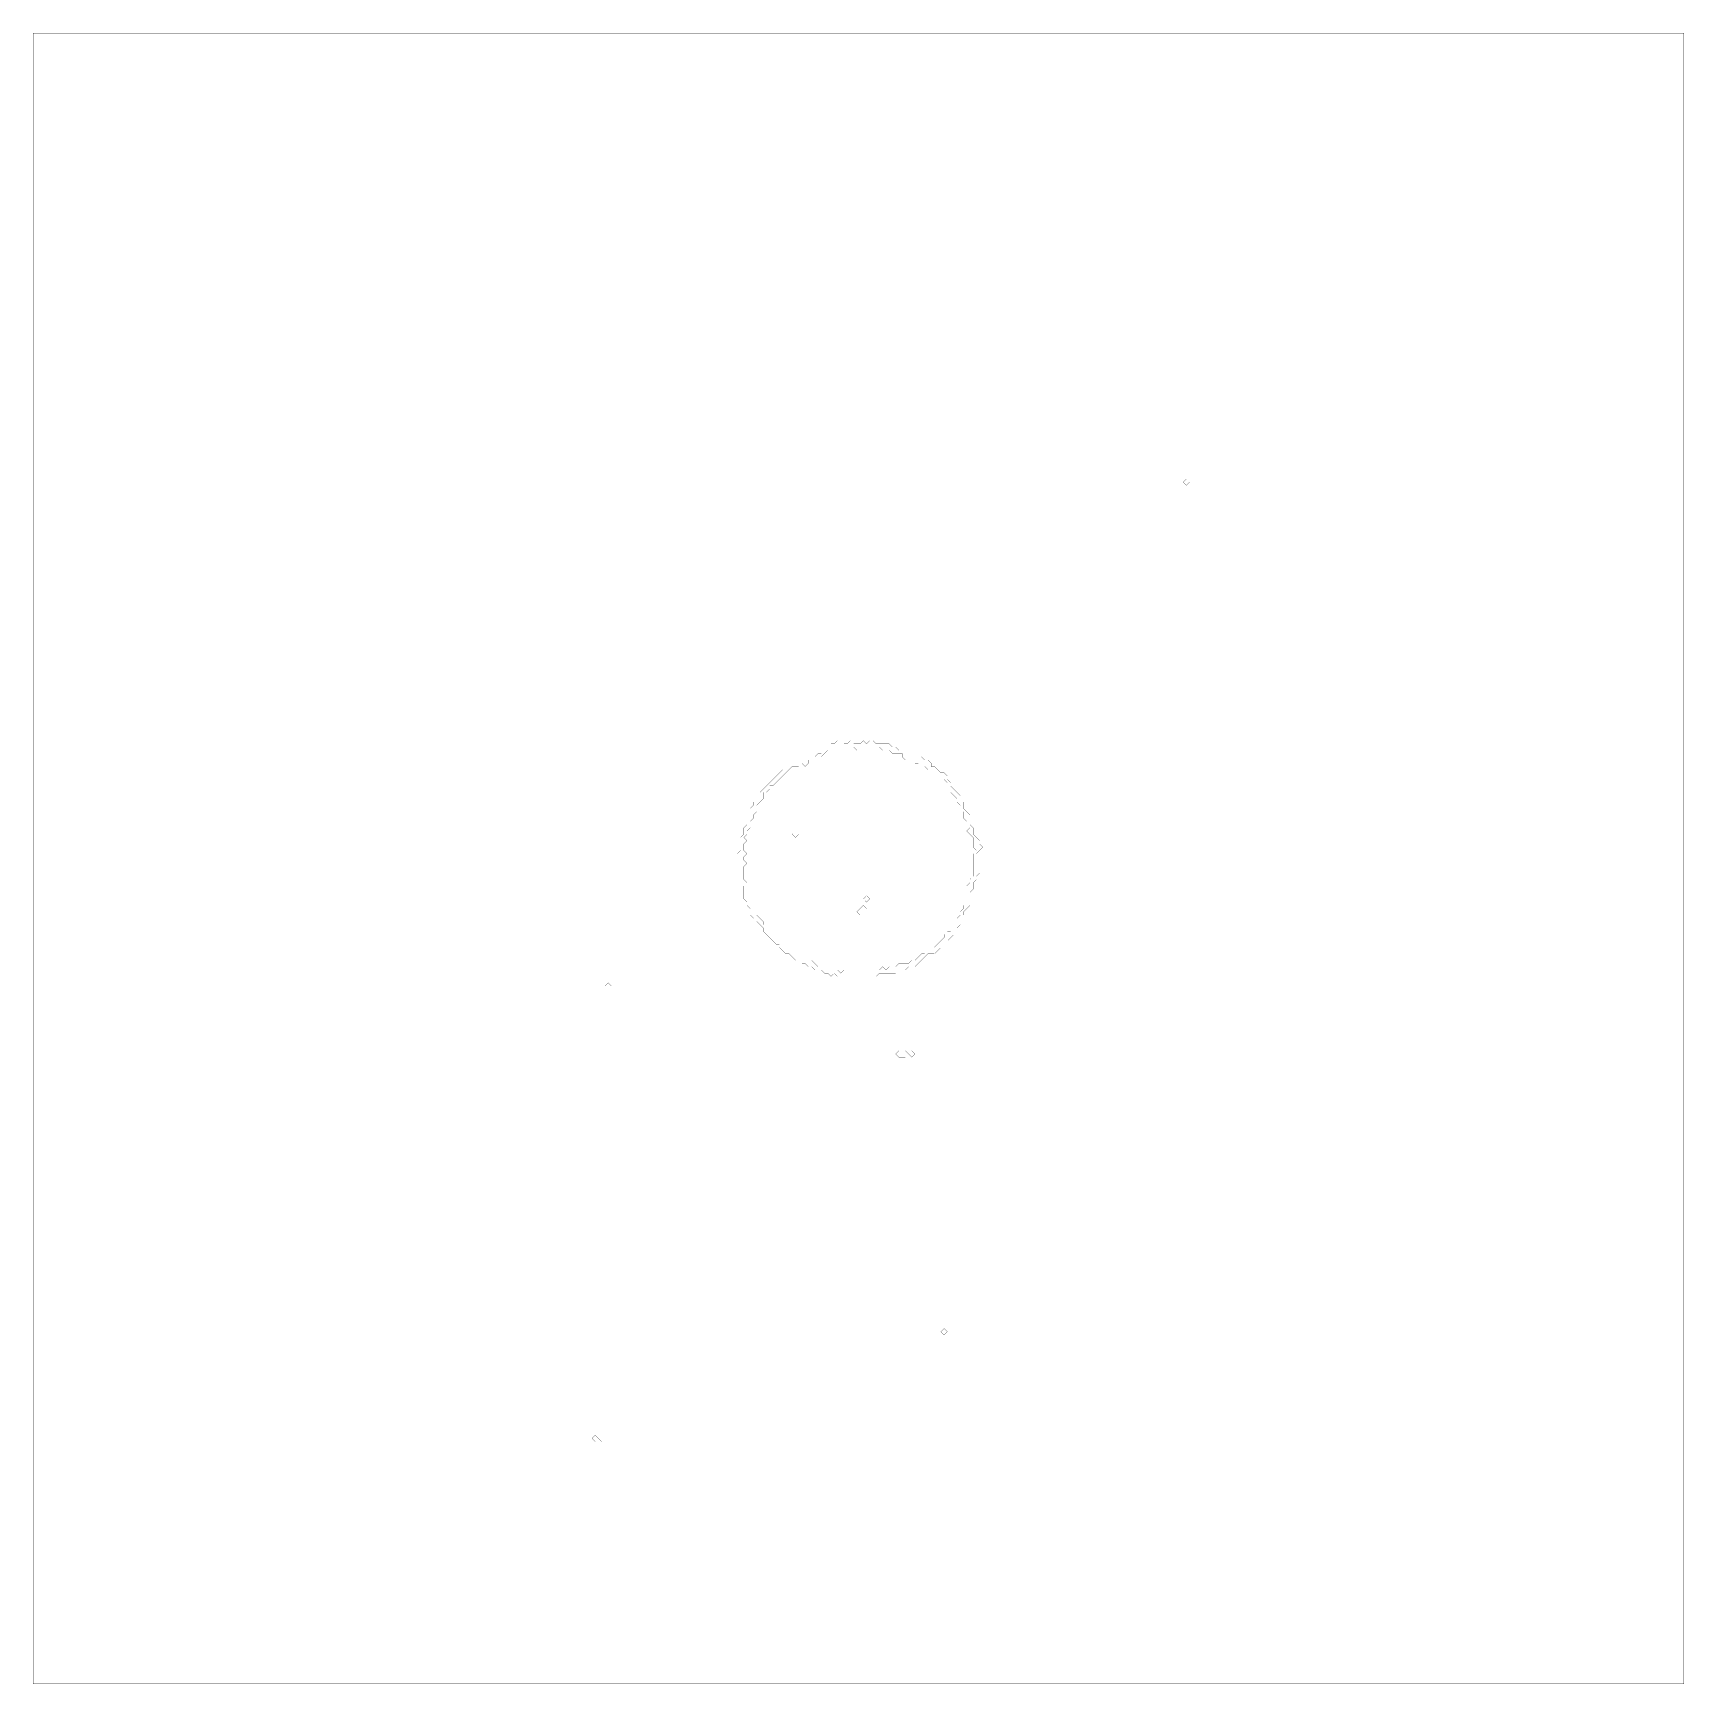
# Model space of a CAD drawing. Header units: metres. Extents: x 0 to 4994, y -4994 to 0.
import ezdxf

# ---------------------------------------------------------------- set-up
doc = ezdxf.new("R2010")
doc.units = ezdxf.units.M
for name, color, linetype in [('conductor', 1, 'Continuous'), ('dielectric', 8, 'Continuous'), ('substrate', 5, 'Continuous')]:
    doc.layers.add(name, color=color, linetype=linetype)

msp = doc.modelspace()

# ---------------------------------------------------------------- linework, layer by layer
at = {"layer": 'conductor', "const_width": 0.5}
for points in [[(2433.6, -2159.9), (2423.8, -2169.7), (2414, -2169.7), (2404.3, -2169.7), (2394.5, -2179.5), (2384.7, -2189.2), (2374.9, -2189.2), (2365.2, -2199), (2355.4, -2199), (2345.6, -2199), (2345.6, -2208.8), (2335.9, -2218.6), (2326.1, -2208.8), (2316.3, -2218.6), (2306.5, -2218.6), (2296.8, -2218.6), (2287, -2228.3), (2277.2, -2238.1), (2267.4, -2247.9), (2257.7, -2257.7), (2247.9, -2267.4), (2238.1, -2277.2), (2228.3, -2277.2), (2228.3, -2287), (2218.6, -2296.8), (2208.8, -2296.8), (2208.8, -2306.5), (2208.8, -2316.3), (2199, -2326.1), (2189.2, -2335.9), (2189.2, -2345.6), (2189.2, -2355.4), (2179.5, -2365.2), (2179.5, -2374.9), (2169.7, -2384.7), (2169.7, -2394.5), (2169.7, -2404.3), (2159.9, -2414), (2159.9, -2423.8), (2150.2, -2433.6), (2159.9, -2443.4), (2150.2, -2453.1), (2150.2, -2462.9), (2150.2, -2472.7), (2159.9, -2482.5), (2150.2, -2492.2), (2150.2, -2502), (2159.9, -2511.8), (2150.2, -2521.5), (2150.2, -2531.3), (2150.2, -2541.1), (2150.2, -2550.9), (2150.2, -2560.6), (2159.9, -2570.4), (2159.9, -2580.2), (2159.9, -2590), (2169.7, -2599.7), (2169.7, -2609.5), (2169.7, -2619.3), (2169.7, -2629.1), (2179.5, -2638.8), (2189.2, -2648.6), (2189.2, -2658.4), (2189.2, -2668.1), (2199, -2677.9), (2208.8, -2687.7), (2208.8, -2697.5), (2218.6, -2707.2), (2228.3, -2717), (2238.1, -2726.8), (2247.9, -2736.6), (2257.7, -2746.3), (2267.4, -2756.1), (2277.2, -2765.9), (2287, -2775.7), (2296.8, -2785.4), (2306.5, -2795.2), (2316.3, -2795.2), (2326.1, -2795.2), (2335.9, -2795.2), (2345.6, -2805), (2355.4, -2805), (2365.2, -2814.8), (2374.9, -2824.5), (2384.7, -2824.5), (2394.5, -2824.5), (2404.3, -2834.3), (2414, -2834.3), (2423.8, -2834.3), (2433.6, -2834.3), (2443.4, -2844.1), (2453.1, -2834.3), (2462.9, -2834.3), (2472.7, -2834.3), (2482.5, -2834.3), (2492.2, -2834.3), (2502, -2834.3), (2511.8, -2834.3), (2521.5, -2834.3), (2531.3, -2834.3), (2541.1, -2834.3), (2550.9, -2834.3), (2560.6, -2834.3), (2570.4, -2824.5), (2580.2, -2834.3), (2590, -2824.5), (2599.7, -2824.5), (2609.5, -2824.5), (2619.3, -2814.8), (2629.1, -2814.8), (2638.8, -2814.8), (2648.6, -2814.8), (2658.4, -2805), (2668.1, -2805), (2677.9, -2795.2), (2687.7, -2785.4), (2697.5, -2785.4), (2707.2, -2775.7), (2717, -2765.9), (2726.8, -2765.9), (2736.6, -2756.1), (2746.3, -2746.3), (2756.1, -2736.6), (2756.1, -2726.8), (2765.9, -2717), (2775.7, -2717), (2775.7, -2707.2), (2785.4, -2697.5), (2795.2, -2687.7), (2795.2, -2677.9), (2805, -2668.1), (2805, -2658.4), (2814.8, -2648.6), (2814.8, -2638.8), (2824.5, -2629.1), (2824.5, -2619.3), (2824.5, -2609.5), (2824.5, -2599.7), (2824.5, -2590), (2824.5, -2580.2), (2834.3, -2570.4), (2834.3, -2560.6), (2844.1, -2550.9), (2844.1, -2541.1), (2844.1, -2531.3), (2844.1, -2521.5), (2844.1, -2511.8), (2844.1, -2502), (2844.1, -2492.2), (2844.1, -2482.5), (2853.8, -2472.7), (2844.1, -2462.9), (2844.1, -2453.1), (2844.1, -2443.4), (2844.1, -2433.6), (2834.3, -2423.8), (2824.5, -2414), (2834.3, -2404.3), (2824.5, -2394.5), (2824.5, -2384.7), (2814.8, -2374.9), (2814.8, -2365.2), (2814.8, -2355.4), (2805, -2345.6), (2805, -2335.9), (2795.2, -2326.1), (2795.2, -2316.3), (2785.4, -2306.5), (2775.7, -2296.8), (2775.7, -2287), (2765.9, -2277.2), (2765.9, -2267.4), (2756.1, -2257.7), (2746.3, -2257.7), (2736.6, -2247.9), (2726.8, -2238.1), (2717, -2228.3), (2707.2, -2228.3), (2697.5, -2218.6), (2697.5, -2208.8), (2687.7, -2199), (2677.9, -2208.8), (2668.1, -2208.8), (2658.4, -2199), (2648.6, -2199), (2638.8, -2199), (2629.1, -2189.2), (2629.1, -2179.5), (2619.3, -2179.5), (2609.5, -2179.5), (2599.7, -2179.5), (2590, -2169.7), (2580.2, -2169.7), (2570.4, -2169.7), (2560.6, -2159.9), (2550.9, -2159.9), (2541.1, -2159.9), (2531.3, -2159.9), (2521.5, -2159.9), (2511.8, -2159.9), (2502, -2159.9), (2492.2, -2169.7), (2482.5, -2159.9), (2472.7, -2159.9), (2462.9, -2159.9), (2453.1, -2159.9), (2443.4, -2159.9)], [(2296.8, -2423.8), (2306.5, -2414), (2316.3, -2423.8), (2306.5, -2433.6)], [(2502, -2648.6), (2511.8, -2638.8), (2521.5, -2648.6), (2511.8, -2658.4)], [(2511.8, -2619.3), (2521.5, -2609.5), (2531.3, -2619.3), (2521.5, -2629.1)], [(2492.2, -2658.4), (2502, -2648.6), (2511.8, -2658.4), (2502, -2668.1)], [(2648.6, -3088.4)]]:
    msp.add_lwpolyline(points, close=True, dxfattribs=at)
at = {"layer": 'dielectric', "const_width": 0.5}
msp.add_lwpolyline([(2648.6, -3088.4)], close=True, dxfattribs=at)
at = {"layer": 'substrate', "const_width": 0.5}
for points in [[(0, 0), (0, -9.8), (0, -19.5), (0, -29.3), (0, -39.1), (0, -48.9), (0, -58.6), (0, -68.4), (0, -78.2), (0, -88), (0, -97.7), (0, -107.5), (0, -117.3), (0, -127.1), (0, -136.8), (0, -146.6), (0, -156.4), (0, -166.1), (0, -175.9), (0, -185.7), (0, -195.5), (0, -205.2), (0, -215), (0, -224.8), (0, -234.6), (0, -244.3), (0, -254.1), (0, -263.9), (0, -273.7), (0, -283.4), (0, -293.2), (0, -303), (0, -312.8), (0, -322.5), (0, -332.3), (0, -342.1), (0, -351.8), (0, -361.6), (0, -371.4), (0, -381.2), (0, -390.9), (0, -400.7), (0, -410.5), (0, -420.3), (0, -430), (0, -439.8), (0, -449.6), (0, -459.4), (0, -469.1), (0, -478.9), (0, -488.7), (0, -498.4), (0, -508.2), (0, -518), (0, -527.8), (0, -537.5), (0, -547.3), (0, -557.1), (0, -566.9), (0, -576.6), (0, -586.4), (0, -596.2), (0, -606), (0, -615.7), (0, -625.5), (0, -635.3), (0, -645), (0, -654.8), (0, -664.6), (0, -674.4), (0, -684.1), (0, -693.9), (0, -703.7), (0, -713.5), (0, -723.2), (0, -733), (0, -742.8), (0, -752.6), (0, -762.3), (0, -772.1), (0, -781.9), (0, -791.6), (0, -801.4), (0, -811.2), (0, -821), (0, -830.7), (0, -840.5), (0, -850.3), (0, -860.1), (0, -869.8), (0, -879.6), (0, -889.4), (0, -899.2), (0, -908.9), (0, -918.7), (0, -928.5), (0, -938.2), (0, -948), (0, -957.8), (0, -967.6), (0, -977.3), (0, -987.1), (0, -996.9), (0, -1006.7), (0, -1016.4), (0, -1026.2), (0, -1036), (0, -1045.8), (0, -1055.5), (0, -1065.3), (0, -1075.1), (0, -1084.9), (0, -1094.6), (0, -1104.4), (0, -1114.2), (0, -1123.9), (0, -1133.7), (0, -1143.5), (0, -1153.3), (0, -1163), (0, -1172.8), (0, -1182.6), (0, -1192.4), (0, -1202.1), (0, -1211.9), (0, -1221.7), (0, -1231.5), (0, -1241.2), (0, -1251), (0, -1260.8), (0, -1270.5), (0, -1280.3), (0, -1290.1), (0, -1299.9), (0, -1309.6), (0, -1319.4), (0, -1329.2), (0, -1339), (0, -1348.7), (0, -1358.5), (0, -1368.3), (0, -1378.1), (0, -1387.8), (0, -1397.6), (0, -1407.4), (0, -1417.1), (0, -1426.9), (0, -1436.7), (0, -1446.5), (0, -1456.2), (0, -1466), (0, -1475.8), (0, -1485.6), (0, -1495.3), (0, -1505.1), (0, -1514.9), (0, -1524.7), (0, -1534.4), (0, -1544.2), (0, -1554), (0, -1563.8), (0, -1573.5), (0, -1583.3), (0, -1593.1), (0, -1602.8), (0, -1612.6), (0, -1622.4), (0, -1632.2), (0, -1641.9), (0, -1651.7), (0, -1661.5), (0, -1671.3), (0, -1681), (0, -1690.8), (0, -1700.6), (0, -1710.4), (0, -1720.1), (0, -1729.9), (0, -1739.7), (0, -1749.4), (0, -1759.2), (0, -1769), (0, -1778.8), (0, -1788.5), (0, -1798.3), (0, -1808.1), (0, -1817.9), (0, -1827.6), (0, -1837.4), (0, -1847.2), (0, -1857), (0, -1866.7), (0, -1876.5), (0, -1886.3), (0, -1896), (0, -1905.8), (0, -1915.6), (0, -1925.4), (0, -1935.1), (0, -1944.9), (0, -1954.7), (0, -1964.5), (0, -1974.2), (0, -1984), (0, -1993.8), (0, -2003.6), (0, -2013.3), (0, -2023.1), (0, -2032.9), (0, -2042.6), (0, -2052.4), (0, -2062.2), (0, -2072), (0, -2081.7), (0, -2091.5), (0, -2101.3), (0, -2111.1), (0, -2120.8), (0, -2130.6), (0, -2140.4), (0, -2150.2), (0, -2159.9), (0, -2169.7), (0, -2179.5), (0, -2189.2), (0, -2199), (0, -2208.8), (0, -2218.6), (0, -2228.3), (0, -2238.1), (0, -2247.9), (0, -2257.7), (0, -2267.4), (0, -2277.2), (0, -2287), (0, -2296.8), (0, -2306.5), (0, -2316.3), (0, -2326.1), (0, -2335.9), (0, -2345.6), (0, -2355.4), (0, -2365.2), (0, -2374.9), (0, -2384.7), (0, -2394.5), (0, -2404.3), (0, -2414), (0, -2423.8), (0, -2433.6), (0, -2443.4), (0, -2453.1), (0, -2462.9), (0, -2472.7), (0, -2482.5), (0, -2492.2), (0, -2502), (0, -2511.8), (0, -2521.5), (0, -2531.3), (0, -2541.1), (0, -2550.9), (0, -2560.6), (0, -2570.4), (0, -2580.2), (0, -2590), (0, -2599.7), (0, -2609.5), (0, -2619.3), (0, -2629.1), (0, -2638.8), (0, -2648.6), (0, -2658.4), (0, -2668.1), (0, -2677.9), (0, -2687.7), (0, -2697.5), (0, -2707.2), (0, -2717), (0, -2726.8), (0, -2736.6), (0, -2746.3), (0, -2756.1), (0, -2765.9), (0, -2775.7), (0, -2785.4), (0, -2795.2), (0, -2805), (0, -2814.8), (0, -2824.5), (0, -2834.3), (0, -2844.1), (0, -2853.8), (0, -2863.6), (0, -2873.4), (0, -2883.2), (0, -2892.9), (0, -2902.7), (0, -2912.5), (0, -2922.3), (0, -2932), (0, -2941.8), (0, -2951.6), (0, -2961.4), (0, -2971.1), (0, -2980.9), (0, -2990.7), (0, -3000.4), (0, -3010.2), (0, -3020), (0, -3029.8), (0, -3039.5), (0, -3049.3), (0, -3059.1), (0, -3068.9), (0, -3078.6), (0, -3088.4), (0, -3098.2), (0, -3108), (0, -3117.7), (0, -3127.5), (0, -3137.3), (0, -3147), (0, -3156.8), (0, -3166.6), (0, -3176.4), (0, -3186.1), (0, -3195.9), (0, -3205.7), (0, -3215.5), (0, -3225.2), (0, -3235), (0, -3244.8), (0, -3254.6), (0, -3264.3), (0, -3274.1), (0, -3283.9), (0, -3293.6), (0, -3303.4), (0, -3313.2), (0, -3323), (0, -3332.7), (0, -3342.5), (0, -3352.3), (0, -3362.1), (0, -3371.8), (0, -3381.6), (0, -3391.4), (0, -3401.2), (0, -3410.9), (0, -3420.7), (0, -3430.5), (0, -3440.2), (0, -3450), (0, -3459.8), (0, -3469.6), (0, -3479.3), (0, -3489.1), (0, -3498.9), (0, -3508.7), (0, -3518.4), (0, -3528.2), (0, -3538), (0, -3547.8), (0, -3557.5), (0, -3567.3), (0, -3577.1), (0, -3586.9), (0, -3596.6), (0, -3606.4), (0, -3616.2), (0, -3625.9), (0, -3635.7), (0, -3645.5), (0, -3655.3), (0, -3665), (0, -3674.8), (0, -3684.6), (0, -3694.4), (0, -3704.1), (0, -3713.9), (0, -3723.7), (0, -3733.5), (0, -3743.2), (0, -3753), (0, -3762.8), (0, -3772.5), (0, -3782.3), (0, -3792.1), (0, -3801.9), (0, -3811.6), (0, -3821.4), (0, -3831.2), (0, -3841), (0, -3850.7), (0, -3860.5), (0, -3870.3), (0, -3880.1), (0, -3889.8), (0, -3899.6), (0, -3909.4), (0, -3919.1), (0, -3928.9), (0, -3938.7), (0, -3948.5), (0, -3958.2), (0, -3968), (0, -3977.8), (0, -3987.6), (0, -3997.3), (0, -4007.1), (0, -4016.9), (0, -4026.7), (0, -4036.4), (0, -4046.2), (0, -4056), (0, -4065.8), (0, -4075.5), (0, -4085.3), (0, -4095.1), (0, -4104.8), (0, -4114.6), (0, -4124.4), (0, -4134.2), (0, -4143.9), (0, -4153.7), (0, -4163.5), (0, -4173.3), (0, -4183), (0, -4192.8), (0, -4202.6), (0, -4212.4), (0, -4222.1), (0, -4231.9), (0, -4241.7), (0, -4251.4), (0, -4261.2), (0, -4271), (0, -4280.8), (0, -4290.5), (0, -4300.3), (0, -4310.1), (0, -4319.9), (0, -4329.6), (0, -4339.4), (0, -4349.2), (0, -4359), (0, -4368.7), (0, -4378.5), (0, -4388.3), (0, -4398), (0, -4407.8), (0, -4417.6), (0, -4427.4), (0, -4437.1), (0, -4446.9), (0, -4456.7), (0, -4466.5), (0, -4476.2), (0, -4486), (0, -4495.8), (0, -4505.6), (0, -4515.3), (0, -4525.1), (0, -4534.9), (0, -4544.6), (0, -4554.4), (0, -4564.2), (0, -4574), (0, -4583.7), (0, -4593.5), (0, -4603.3), (0, -4613.1), (0, -4622.8), (0, -4632.6), (0, -4642.4), (0, -4652.2), (0, -4661.9), (0, -4671.7), (0, -4681.5), (0, -4691.2), (0, -4701), (0, -4710.8), (0, -4720.6), (0, -4730.3), (0, -4740.1), (0, -4749.9), (0, -4759.7), (0, -4769.4), (0, -4779.2), (0, -4789), (0, -4798.8), (0, -4808.5), (0, -4818.3), (0, -4828.1), (0, -4837.9), (0, -4847.6), (0, -4857.4), (0, -4867.2), (0, -4876.9), (0, -4886.7), (0, -4896.5), (0, -4906.3), (0, -4916), (0, -4925.8), (0, -4935.6), (0, -4945.4), (0, -4955.1), (0, -4964.9), (0, -4974.7), (0, -4984.5), (0, -4994.2), (9.8, -4994.2), (19.5, -4994.2), (29.3, -4994.2), (39.1, -4994.2), (48.9, -4994.2), (58.6, -4994.2), (68.4, -4994.2), (78.2, -4994.2), (88, -4994.2), (97.7, -4994.2), (107.5, -4994.2), (117.3, -4994.2), (127.1, -4994.2), (136.8, -4994.2), (146.6, -4994.2), (156.4, -4994.2), (166.1, -4994.2), (175.9, -4994.2), (185.7, -4994.2), (195.5, -4994.2), (205.2, -4994.2), (215, -4994.2), (224.8, -4994.2), (234.6, -4994.2), (244.3, -4994.2), (254.1, -4994.2), (263.9, -4994.2), (273.7, -4994.2), (283.4, -4994.2), (293.2, -4994.2), (303, -4994.2), (312.8, -4994.2), (322.5, -4994.2), (332.3, -4994.2), (342.1, -4994.2), (351.8, -4994.2), (361.6, -4994.2), (371.4, -4994.2), (381.2, -4994.2), (390.9, -4994.2), (400.7, -4994.2), (410.5, -4994.2), (420.3, -4994.2), (430, -4994.2), (439.8, -4994.2), (449.6, -4994.2), (459.4, -4994.2), (469.1, -4994.2), (478.9, -4994.2), (488.7, -4994.2), (498.4, -4994.2), (508.2, -4994.2), (518, -4994.2), (527.8, -4994.2), (537.5, -4994.2), (547.3, -4994.2), (557.1, -4994.2), (566.9, -4994.2), (576.6, -4994.2), (586.4, -4994.2), (596.2, -4994.2), (606, -4994.2), (615.7, -4994.2), (625.5, -4994.2), (635.3, -4994.2), (645, -4994.2), (654.8, -4994.2), (664.6, -4994.2), (674.4, -4994.2), (684.1, -4994.2), (693.9, -4994.2), (703.7, -4994.2), (713.5, -4994.2), (723.2, -4994.2), (733, -4994.2), (742.8, -4994.2), (752.6, -4994.2), (762.3, -4994.2), (772.1, -4994.2), (781.9, -4994.2), (791.6, -4994.2), (801.4, -4994.2), (811.2, -4994.2), (821, -4994.2), (830.7, -4994.2), (840.5, -4994.2), (850.3, -4994.2), (860.1, -4994.2), (869.8, -4994.2), (879.6, -4994.2), (889.4, -4994.2), (899.2, -4994.2), (908.9, -4994.2), (918.7, -4994.2), (928.5, -4994.2), (938.2, -4994.2), (948, -4994.2), (957.8, -4994.2), (967.6, -4994.2), (977.3, -4994.2), (987.1, -4994.2), (996.9, -4994.2), (1006.7, -4994.2), (1016.4, -4994.2), (1026.2, -4994.2), (1036, -4994.2), (1045.8, -4994.2), (1055.5, -4994.2), (1065.3, -4994.2), (1075.1, -4994.2), (1084.9, -4994.2), (1094.6, -4994.2), (1104.4, -4994.2), (1114.2, -4994.2), (1123.9, -4994.2), (1133.7, -4994.2), (1143.5, -4994.2), (1153.3, -4994.2), (1163, -4994.2), (1172.8, -4994.2), (1182.6, -4994.2), (1192.4, -4994.2), (1202.1, -4994.2), (1211.9, -4994.2), (1221.7, -4994.2), (1231.5, -4994.2), (1241.2, -4994.2), (1251, -4994.2), (1260.8, -4994.2), (1270.5, -4994.2), (1280.3, -4994.2), (1290.1, -4994.2), (1299.9, -4994.2), (1309.6, -4994.2), (1319.4, -4994.2), (1329.2, -4994.2), (1339, -4994.2), (1348.7, -4994.2), (1358.5, -4994.2), (1368.3, -4994.2), (1378.1, -4994.2), (1387.8, -4994.2), (1397.6, -4994.2), (1407.4, -4994.2), (1417.1, -4994.2), (1426.9, -4994.2), (1436.7, -4994.2), (1446.5, -4994.2), (1456.2, -4994.2), (1466, -4994.2), (1475.8, -4994.2), (1485.6, -4994.2), (1495.3, -4994.2), (1505.1, -4994.2), (1514.9, -4994.2), (1524.7, -4994.2), (1534.4, -4994.2), (1544.2, -4994.2), (1554, -4994.2), (1563.8, -4994.2), (1573.5, -4994.2), (1583.3, -4994.2), (1593.1, -4994.2), (1602.8, -4994.2), (1612.6, -4994.2), (1622.4, -4994.2), (1632.2, -4994.2), (1641.9, -4994.2), (1651.7, -4994.2), (1661.5, -4994.2), (1671.3, -4994.2), (1681, -4994.2), (1690.8, -4994.2), (1700.6, -4994.2), (1710.4, -4994.2), (1720.1, -4994.2), (1729.9, -4994.2), (1739.7, -4994.2), (1749.4, -4994.2), (1759.2, -4994.2), (1769, -4994.2), (1778.8, -4994.2), (1788.5, -4994.2), (1798.3, -4994.2), (1808.1, -4994.2), (1817.9, -4994.2), (1827.6, -4994.2), (1837.4, -4994.2), (1847.2, -4994.2), (1857, -4994.2), (1866.7, -4994.2), (1876.5, -4994.2), (1886.3, -4994.2), (1896, -4994.2), (1905.8, -4994.2), (1915.6, -4994.2), (1925.4, -4994.2), (1935.1, -4994.2), (1944.9, -4994.2), (1954.7, -4994.2), (1964.5, -4994.2), (1974.2, -4994.2), (1984, -4994.2), (1993.8, -4994.2), (2003.6, -4994.2), (2013.3, -4994.2), (2023.1, -4994.2), (2032.9, -4994.2), (2042.6, -4994.2), (2052.4, -4994.2), (2062.2, -4994.2), (2072, -4994.2), (2081.7, -4994.2), (2091.5, -4994.2), (2101.3, -4994.2), (2111.1, -4994.2), (2120.8, -4994.2), (2130.6, -4994.2), (2140.4, -4994.2), (2150.2, -4994.2), (2159.9, -4994.2), (2169.7, -4994.2), (2179.5, -4994.2), (2189.2, -4994.2), (2199, -4994.2), (2208.8, -4994.2), (2218.6, -4994.2), (2228.3, -4994.2), (2238.1, -4994.2), (2247.9, -4994.2), (2257.7, -4994.2), (2267.4, -4994.2), (2277.2, -4994.2), (2287, -4994.2), (2296.8, -4994.2), (2306.5, -4994.2), (2316.3, -4994.2), (2326.1, -4994.2), (2335.9, -4994.2), (2345.6, -4994.2), (2355.4, -4994.2), (2365.2, -4994.2), (2374.9, -4994.2), (2384.7, -4994.2), (2394.5, -4994.2), (2404.3, -4994.2), (2414, -4994.2), (2423.8, -4994.2), (2433.6, -4994.2), (2443.4, -4994.2), (2453.1, -4994.2), (2462.9, -4994.2), (2472.7, -4994.2), (2482.5, -4994.2), (2492.2, -4994.2), (2502, -4994.2), (2511.8, -4994.2), (2521.5, -4994.2), (2531.3, -4994.2), (2541.1, -4994.2), (2550.9, -4994.2), (2560.6, -4994.2), (2570.4, -4994.2), (2580.2, -4994.2), (2590, -4994.2), (2599.7, -4994.2), (2609.5, -4994.2), (2619.3, -4994.2), (2629.1, -4994.2), (2638.8, -4994.2), (2648.6, -4994.2), (2658.4, -4994.2), (2668.1, -4994.2), (2677.9, -4994.2), (2687.7, -4994.2), (2697.5, -4994.2), (2707.2, -4994.2), (2717, -4994.2), (2726.8, -4994.2), (2736.6, -4994.2), (2746.3, -4994.2), (2756.1, -4994.2), (2765.9, -4994.2), (2775.7, -4994.2), (2785.4, -4994.2), (2795.2, -4994.2), (2805, -4994.2), (2814.8, -4994.2), (2824.5, -4994.2), (2834.3, -4994.2), (2844.1, -4994.2), (2853.8, -4994.2), (2863.6, -4994.2), (2873.4, -4994.2), (2883.2, -4994.2), (2892.9, -4994.2), (2902.7, -4994.2), (2912.5, -4994.2), (2922.3, -4994.2), (2932, -4994.2), (2941.8, -4994.2), (2951.6, -4994.2), (2961.4, -4994.2), (2971.1, -4994.2), (2980.9, -4994.2), (2990.7, -4994.2), (3000.4, -4994.2), (3010.2, -4994.2), (3020, -4994.2), (3029.8, -4994.2), (3039.5, -4994.2), (3049.3, -4994.2), (3059.1, -4994.2), (3068.9, -4994.2), (3078.6, -4994.2), (3088.4, -4994.2), (3098.2, -4994.2), (3108, -4994.2), (3117.7, -4994.2), (3127.5, -4994.2), (3137.3, -4994.2), (3147, -4994.2), (3156.8, -4994.2), (3166.6, -4994.2), (3176.4, -4994.2), (3186.1, -4994.2), (3195.9, -4994.2), (3205.7, -4994.2), (3215.5, -4994.2), (3225.2, -4994.2), (3235, -4994.2), (3244.8, -4994.2), (3254.6, -4994.2), (3264.3, -4994.2), (3274.1, -4994.2), (3283.9, -4994.2), (3293.6, -4994.2), (3303.4, -4994.2), (3313.2, -4994.2), (3323, -4994.2), (3332.7, -4994.2), (3342.5, -4994.2), (3352.3, -4994.2), (3362.1, -4994.2), (3371.8, -4994.2), (3381.6, -4994.2), (3391.4, -4994.2), (3401.2, -4994.2), (3410.9, -4994.2), (3420.7, -4994.2), (3430.5, -4994.2), (3440.2, -4994.2), (3450, -4994.2), (3459.8, -4994.2), (3469.6, -4994.2), (3479.3, -4994.2), (3489.1, -4994.2), (3498.9, -4994.2), (3508.7, -4994.2), (3518.4, -4994.2), (3528.2, -4994.2), (3538, -4994.2), (3547.8, -4994.2), (3557.5, -4994.2), (3567.3, -4994.2), (3577.1, -4994.2), (3586.9, -4994.2), (3596.6, -4994.2), (3606.4, -4994.2), (3616.2, -4994.2), (3625.9, -4994.2), (3635.7, -4994.2), (3645.5, -4994.2), (3655.3, -4994.2), (3665, -4994.2), (3674.8, -4994.2), (3684.6, -4994.2), (3694.4, -4994.2), (3704.1, -4994.2), (3713.9, -4994.2), (3723.7, -4994.2), (3733.5, -4994.2), (3743.2, -4994.2), (3753, -4994.2), (3762.8, -4994.2), (3772.5, -4994.2), (3782.3, -4994.2), (3792.1, -4994.2), (3801.9, -4994.2), (3811.6, -4994.2), (3821.4, -4994.2), (3831.2, -4994.2), (3841, -4994.2), (3850.7, -4994.2), (3860.5, -4994.2), (3870.3, -4994.2), (3880.1, -4994.2), (3889.8, -4994.2), (3899.6, -4994.2), (3909.4, -4994.2), (3919.1, -4994.2), (3928.9, -4994.2), (3938.7, -4994.2), (3948.5, -4994.2), (3958.2, -4994.2), (3968, -4994.2), (3977.8, -4994.2), (3987.6, -4994.2), (3997.3, -4994.2), (4007.1, -4994.2), (4016.9, -4994.2), (4026.7, -4994.2), (4036.4, -4994.2), (4046.2, -4994.2), (4056, -4994.2), (4065.8, -4994.2), (4075.5, -4994.2), (4085.3, -4994.2), (4095.1, -4994.2), (4104.8, -4994.2), (4114.6, -4994.2), (4124.4, -4994.2), (4134.2, -4994.2), (4143.9, -4994.2), (4153.7, -4994.2), (4163.5, -4994.2), (4173.3, -4994.2), (4183, -4994.2), (4192.8, -4994.2), (4202.6, -4994.2), (4212.4, -4994.2), (4222.1, -4994.2), (4231.9, -4994.2), (4241.7, -4994.2), (4251.4, -4994.2), (4261.2, -4994.2), (4271, -4994.2), (4280.8, -4994.2), (4290.5, -4994.2), (4300.3, -4994.2), (4310.1, -4994.2), (4319.9, -4994.2), (4329.6, -4994.2), (4339.4, -4994.2), (4349.2, -4994.2), (4359, -4994.2), (4368.7, -4994.2), (4378.5, -4994.2), (4388.3, -4994.2), (4398, -4994.2), (4407.8, -4994.2), (4417.6, -4994.2), (4427.4, -4994.2), (4437.1, -4994.2), (4446.9, -4994.2), (4456.7, -4994.2), (4466.5, -4994.2), (4476.2, -4994.2), (4486, -4994.2), (4495.8, -4994.2), (4505.6, -4994.2), (4515.3, -4994.2), (4525.1, -4994.2), (4534.9, -4994.2), (4544.6, -4994.2), (4554.4, -4994.2), (4564.2, -4994.2), (4574, -4994.2), (4583.7, -4994.2), (4593.5, -4994.2), (4603.3, -4994.2), (4613.1, -4994.2), (4622.8, -4994.2), (4632.6, -4994.2), (4642.4, -4994.2), (4652.2, -4994.2), (4661.9, -4994.2), (4671.7, -4994.2), (4681.5, -4994.2), (4691.2, -4994.2), (4701, -4994.2), (4710.8, -4994.2), (4720.6, -4994.2), (4730.3, -4994.2), (4740.1, -4994.2), (4749.9, -4994.2), (4759.7, -4994.2), (4769.4, -4994.2), (4779.2, -4994.2), (4789, -4994.2), (4798.8, -4994.2), (4808.5, -4994.2), (4818.3, -4994.2), (4828.1, -4994.2), (4837.9, -4994.2), (4847.6, -4994.2), (4857.4, -4994.2), (4867.2, -4994.2), (4876.9, -4994.2), (4886.7, -4994.2), (4896.5, -4994.2), (4906.3, -4994.2), (4916, -4994.2), (4925.8, -4994.2), (4935.6, -4994.2), (4945.4, -4994.2), (4955.1, -4994.2), (4964.9, -4994.2), (4974.7, -4994.2), (4984.5, -4994.2), (4994.2, -4994.2), (4994.2, -4984.5), (4994.2, -4974.7), (4994.2, -4964.9), (4994.2, -4955.1), (4994.2, -4945.4), (4994.2, -4935.6), (4994.2, -4925.8), (4994.2, -4916), (4994.2, -4906.3), (4994.2, -4896.5), (4994.2, -4886.7), (4994.2, -4876.9), (4994.2, -4867.2), (4994.2, -4857.4), (4994.2, -4847.6), (4994.2, -4837.9), (4994.2, -4828.1), (4994.2, -4818.3), (4994.2, -4808.5), (4994.2, -4798.8), (4994.2, -4789), (4994.2, -4779.2), (4994.2, -4769.4), (4994.2, -4759.7), (4994.2, -4749.9), (4994.2, -4740.1), (4994.2, -4730.3), (4994.2, -4720.6), (4994.2, -4710.8), (4994.2, -4701), (4994.2, -4691.2), (4994.2, -4681.5), (4994.2, -4671.7), (4994.2, -4661.9), (4994.2, -4652.2), (4994.2, -4642.4), (4994.2, -4632.6), (4994.2, -4622.8), (4994.2, -4613.1), (4994.2, -4603.3), (4994.2, -4593.5), (4994.2, -4583.7), (4994.2, -4574), (4994.2, -4564.2), (4994.2, -4554.4), (4994.2, -4544.6), (4994.2, -4534.9), (4994.2, -4525.1), (4994.2, -4515.3), (4994.2, -4505.6), (4994.2, -4495.8), (4994.2, -4486), (4994.2, -4476.2), (4994.2, -4466.5), (4994.2, -4456.7), (4994.2, -4446.9), (4994.2, -4437.1), (4994.2, -4427.4), (4994.2, -4417.6), (4994.2, -4407.8), (4994.2, -4398), (4994.2, -4388.3), (4994.2, -4378.5), (4994.2, -4368.7), (4994.2, -4359), (4994.2, -4349.2), (4994.2, -4339.4), (4994.2, -4329.6), (4994.2, -4319.9), (4994.2, -4310.1), (4994.2, -4300.3), (4994.2, -4290.5), (4994.2, -4280.8), (4994.2, -4271), (4994.2, -4261.2), (4994.2, -4251.4), (4994.2, -4241.7), (4994.2, -4231.9), (4994.2, -4222.1), (4994.2, -4212.4), (4994.2, -4202.6), (4994.2, -4192.8), (4994.2, -4183), (4994.2, -4173.3), (4994.2, -4163.5), (4994.2, -4153.7), (4994.2, -4143.9), (4994.2, -4134.2), (4994.2, -4124.4), (4994.2, -4114.6), (4994.2, -4104.8), (4994.2, -4095.1), (4994.2, -4085.3), (4994.2, -4075.5), (4994.2, -4065.8), (4994.2, -4056), (4994.2, -4046.2), (4994.2, -4036.4), (4994.2, -4026.7), (4994.2, -4016.9), (4994.2, -4007.1), (4994.2, -3997.3), (4994.2, -3987.6), (4994.2, -3977.8), (4994.2, -3968), (4994.2, -3958.2), (4994.2, -3948.5), (4994.2, -3938.7), (4994.2, -3928.9), (4994.2, -3919.1), (4994.2, -3909.4), (4994.2, -3899.6), (4994.2, -3889.8), (4994.2, -3880.1), (4994.2, -3870.3), (4994.2, -3860.5), (4994.2, -3850.7), (4994.2, -3841), (4994.2, -3831.2), (4994.2, -3821.4), (4994.2, -3811.6), (4994.2, -3801.9), (4994.2, -3792.1), (4994.2, -3782.3), (4994.2, -3772.5), (4994.2, -3762.8), (4994.2, -3753), (4994.2, -3743.2), (4994.2, -3733.5), (4994.2, -3723.7), (4994.2, -3713.9), (4994.2, -3704.1), (4994.2, -3694.4), (4994.2, -3684.6), (4994.2, -3674.8), (4994.2, -3665), (4994.2, -3655.3), (4994.2, -3645.5), (4994.2, -3635.7), (4994.2, -3625.9), (4994.2, -3616.2), (4994.2, -3606.4), (4994.2, -3596.6), (4994.2, -3586.9), (4994.2, -3577.1), (4994.2, -3567.3), (4994.2, -3557.5), (4994.2, -3547.8), (4994.2, -3538), (4994.2, -3528.2), (4994.2, -3518.4), (4994.2, -3508.7), (4994.2, -3498.9), (4994.2, -3489.1), (4994.2, -3479.3), (4994.2, -3469.6), (4994.2, -3459.8), (4994.2, -3450), (4994.2, -3440.2), (4994.2, -3430.5), (4994.2, -3420.7), (4994.2, -3410.9), (4994.2, -3401.2), (4994.2, -3391.4), (4994.2, -3381.6), (4994.2, -3371.8), (4994.2, -3362.1), (4994.2, -3352.3), (4994.2, -3342.5), (4994.2, -3332.7), (4994.2, -3323), (4994.2, -3313.2), (4994.2, -3303.4), (4994.2, -3293.6), (4994.2, -3283.9), (4994.2, -3274.1), (4994.2, -3264.3), (4994.2, -3254.6), (4994.2, -3244.8), (4994.2, -3235), (4994.2, -3225.2), (4994.2, -3215.5), (4994.2, -3205.7), (4994.2, -3195.9), (4994.2, -3186.1), (4994.2, -3176.4), (4994.2, -3166.6), (4994.2, -3156.8), (4994.2, -3147), (4994.2, -3137.3), (4994.2, -3127.5), (4994.2, -3117.7), (4994.2, -3108), (4994.2, -3098.2), (4994.2, -3088.4), (4994.2, -3078.6), (4994.2, -3068.9), (4994.2, -3059.1), (4994.2, -3049.3), (4994.2, -3039.5), (4994.2, -3029.8), (4994.2, -3020), (4994.2, -3010.2), (4994.2, -3000.4), (4994.2, -2990.7), (4994.2, -2980.9), (4994.2, -2971.1), (4994.2, -2961.4), (4994.2, -2951.6), (4994.2, -2941.8), (4994.2, -2932), (4994.2, -2922.3), (4994.2, -2912.5), (4994.2, -2902.7), (4994.2, -2892.9), (4994.2, -2883.2), (4994.2, -2873.4), (4994.2, -2863.6), (4994.2, -2853.8), (4994.2, -2844.1), (4994.2, -2834.3), (4994.2, -2824.5), (4994.2, -2814.8), (4994.2, -2805), (4994.2, -2795.2), (4994.2, -2785.4), (4994.2, -2775.7), (4994.2, -2765.9), (4994.2, -2756.1), (4994.2, -2746.3), (4994.2, -2736.6), (4994.2, -2726.8), (4994.2, -2717), (4994.2, -2707.2), (4994.2, -2697.5), (4994.2, -2687.7), (4994.2, -2677.9), (4994.2, -2668.1), (4994.2, -2658.4), (4994.2, -2648.6), (4994.2, -2638.8), (4994.2, -2629.1), (4994.2, -2619.3), (4994.2, -2609.5), (4994.2, -2599.7), (4994.2, -2590), (4994.2, -2580.2), (4994.2, -2570.4), (4994.2, -2560.6), (4994.2, -2550.9), (4994.2, -2541.1), (4994.2, -2531.3), (4994.2, -2521.5), (4994.2, -2511.8), (4994.2, -2502), (4994.2, -2492.2), (4994.2, -2482.5), (4994.2, -2472.7), (4994.2, -2462.9), (4994.2, -2453.1), (4994.2, -2443.4), (4994.2, -2433.6), (4994.2, -2423.8), (4994.2, -2414), (4994.2, -2404.3), (4994.2, -2394.5), (4994.2, -2384.7), (4994.2, -2374.9), (4994.2, -2365.2), (4994.2, -2355.4), (4994.2, -2345.6), (4994.2, -2335.9), (4994.2, -2326.1), (4994.2, -2316.3), (4994.2, -2306.5), (4994.2, -2296.8), (4994.2, -2287), (4994.2, -2277.2), (4994.2, -2267.4), (4994.2, -2257.7), (4994.2, -2247.9), (4994.2, -2238.1), (4994.2, -2228.3), (4994.2, -2218.6), (4994.2, -2208.8), (4994.2, -2199), (4994.2, -2189.2), (4994.2, -2179.5), (4994.2, -2169.7), (4994.2, -2159.9), (4994.2, -2150.2), (4994.2, -2140.4), (4994.2, -2130.6), (4994.2, -2120.8), (4994.2, -2111.1), (4994.2, -2101.3), (4994.2, -2091.5), (4994.2, -2081.7), (4994.2, -2072), (4994.2, -2062.2), (4994.2, -2052.4), (4994.2, -2042.6), (4994.2, -2032.9), (4994.2, -2023.1), (4994.2, -2013.3), (4994.2, -2003.6), (4994.2, -1993.8), (4994.2, -1984), (4994.2, -1974.2), (4994.2, -1964.5), (4994.2, -1954.7), (4994.2, -1944.9), (4994.2, -1935.1), (4994.2, -1925.4), (4994.2, -1915.6), (4994.2, -1905.8), (4994.2, -1896), (4994.2, -1886.3), (4994.2, -1876.5), (4994.2, -1866.7), (4994.2, -1857), (4994.2, -1847.2), (4994.2, -1837.4), (4994.2, -1827.6), (4994.2, -1817.9), (4994.2, -1808.1), (4994.2, -1798.3), (4994.2, -1788.5), (4994.2, -1778.8), (4994.2, -1769), (4994.2, -1759.2), (4994.2, -1749.4), (4994.2, -1739.7), (4994.2, -1729.9), (4994.2, -1720.1), (4994.2, -1710.4), (4994.2, -1700.6), (4994.2, -1690.8), (4994.2, -1681), (4994.2, -1671.3), (4994.2, -1661.5), (4994.2, -1651.7), (4994.2, -1641.9), (4994.2, -1632.2), (4994.2, -1622.4), (4994.2, -1612.6), (4994.2, -1602.8), (4994.2, -1593.1), (4994.2, -1583.3), (4994.2, -1573.5), (4994.2, -1563.8), (4994.2, -1554), (4994.2, -1544.2), (4994.2, -1534.4), (4994.2, -1524.7), (4994.2, -1514.9), (4994.2, -1505.1), (4994.2, -1495.3), (4994.2, -1485.6), (4994.2, -1475.8), (4994.2, -1466), (4994.2, -1456.2), (4994.2, -1446.5), (4994.2, -1436.7), (4994.2, -1426.9), (4994.2, -1417.1), (4994.2, -1407.4), (4994.2, -1397.6), (4994.2, -1387.8), (4994.2, -1378.1), (4994.2, -1368.3), (4994.2, -1358.5), (4994.2, -1348.7), (4994.2, -1339), (4994.2, -1329.2), (4994.2, -1319.4), (4994.2, -1309.6), (4994.2, -1299.9), (4994.2, -1290.1), (4994.2, -1280.3), (4994.2, -1270.5), (4994.2, -1260.8), (4994.2, -1251), (4994.2, -1241.2), (4994.2, -1231.5), (4994.2, -1221.7), (4994.2, -1211.9), (4994.2, -1202.1), (4994.2, -1192.4), (4994.2, -1182.6), (4994.2, -1172.8), (4994.2, -1163), (4994.2, -1153.3), (4994.2, -1143.5), (4994.2, -1133.7), (4994.2, -1123.9), (4994.2, -1114.2), (4994.2, -1104.4), (4994.2, -1094.6), (4994.2, -1084.9), (4994.2, -1075.1), (4994.2, -1065.3), (4994.2, -1055.5), (4994.2, -1045.8), (4994.2, -1036), (4994.2, -1026.2), (4994.2, -1016.4), (4994.2, -1006.7), (4994.2, -996.9), (4994.2, -987.1), (4994.2, -977.3), (4994.2, -967.6), (4994.2, -957.8), (4994.2, -948), (4994.2, -938.2), (4994.2, -928.5), (4994.2, -918.7), (4994.2, -908.9), (4994.2, -899.2), (4994.2, -889.4), (4994.2, -879.6), (4994.2, -869.8), (4994.2, -860.1), (4994.2, -850.3), (4994.2, -840.5), (4994.2, -830.7), (4994.2, -821), (4994.2, -811.2), (4994.2, -801.4), (4994.2, -791.6), (4994.2, -781.9), (4994.2, -772.1), (4994.2, -762.3), (4994.2, -752.6), (4994.2, -742.8), (4994.2, -733), (4994.2, -723.2), (4994.2, -713.5), (4994.2, -703.7), (4994.2, -693.9), (4994.2, -684.1), (4994.2, -674.4), (4994.2, -664.6), (4994.2, -654.8), (4994.2, -645), (4994.2, -635.3), (4994.2, -625.5), (4994.2, -615.7), (4994.2, -606), (4994.2, -596.2), (4994.2, -586.4), (4994.2, -576.6), (4994.2, -566.9), (4994.2, -557.1), (4994.2, -547.3), (4994.2, -537.5), (4994.2, -527.8), (4994.2, -518), (4994.2, -508.2), (4994.2, -498.4), (4994.2, -488.7), (4994.2, -478.9), (4994.2, -469.1), (4994.2, -459.4), (4994.2, -449.6), (4994.2, -439.8), (4994.2, -430), (4994.2, -420.3), (4994.2, -410.5), (4994.2, -400.7), (4994.2, -390.9), (4994.2, -381.2), (4994.2, -371.4), (4994.2, -361.6), (4994.2, -351.8), (4994.2, -342.1), (4994.2, -332.3), (4994.2, -322.5), (4994.2, -312.8), (4994.2, -303), (4994.2, -293.2), (4994.2, -283.4), (4994.2, -273.7), (4994.2, -263.9), (4994.2, -254.1), (4994.2, -244.3), (4994.2, -234.6), (4994.2, -224.8), (4994.2, -215), (4994.2, -205.2), (4994.2, -195.5), (4994.2, -185.7), (4994.2, -175.9), (4994.2, -166.1), (4994.2, -156.4), (4994.2, -146.6), (4994.2, -136.8), (4994.2, -127.1), (4994.2, -117.3), (4994.2, -107.5), (4994.2, -97.7), (4994.2, -88), (4994.2, -78.2), (4994.2, -68.4), (4994.2, -58.6), (4994.2, -48.9), (4994.2, -39.1), (4994.2, -29.3), (4994.2, -19.5), (4994.2, -9.8), (4994.2, 0), (4984.5, 0), (4974.7, 0), (4964.9, 0), (4955.1, 0), (4945.4, 0), (4935.6, 0), (4925.8, 0), (4916, 0), (4906.3, 0), (4896.5, 0), (4886.7, 0), (4876.9, 0), (4867.2, 0), (4857.4, 0), (4847.6, 0), (4837.9, 0), (4828.1, 0), (4818.3, 0), (4808.5, 0), (4798.8, 0), (4789, 0), (4779.2, 0), (4769.4, 0), (4759.7, 0), (4749.9, 0), (4740.1, 0), (4730.3, 0), (4720.6, 0), (4710.8, 0), (4701, 0), (4691.2, 0), (4681.5, 0), (4671.7, 0), (4661.9, 0), (4652.2, 0), (4642.4, 0), (4632.6, 0), (4622.8, 0), (4613.1, 0), (4603.3, 0), (4593.5, 0), (4583.7, 0), (4574, 0), (4564.2, 0), (4554.4, 0), (4544.6, 0), (4534.9, 0), (4525.1, 0), (4515.3, 0), (4505.6, 0), (4495.8, 0), (4486, 0), (4476.2, 0), (4466.5, 0), (4456.7, 0), (4446.9, 0), (4437.1, 0), (4427.4, 0), (4417.6, 0), (4407.8, 0), (4398, 0), (4388.3, 0), (4378.5, 0), (4368.7, 0), (4359, 0), (4349.2, 0), (4339.4, 0), (4329.6, 0), (4319.9, 0), (4310.1, 0), (4300.3, 0), (4290.5, 0), (4280.8, 0), (4271, 0), (4261.2, 0), (4251.4, 0), (4241.7, 0), (4231.9, 0), (4222.1, 0), (4212.4, 0), (4202.6, 0), (4192.8, 0), (4183, 0), (4173.3, 0), (4163.5, 0), (4153.7, 0), (4143.9, 0), (4134.2, 0), (4124.4, 0), (4114.6, 0), (4104.8, 0), (4095.1, 0), (4085.3, 0), (4075.5, 0), (4065.8, 0), (4056, 0), (4046.2, 0), (4036.4, 0), (4026.7, 0), (4016.9, 0), (4007.1, 0), (3997.3, 0), (3987.6, 0), (3977.8, 0), (3968, 0), (3958.2, 0), (3948.5, 0), (3938.7, 0), (3928.9, 0), (3919.1, 0), (3909.4, 0), (3899.6, 0), (3889.8, 0), (3880.1, 0), (3870.3, 0), (3860.5, 0), (3850.7, 0), (3841, 0), (3831.2, 0), (3821.4, 0), (3811.6, 0), (3801.9, 0), (3792.1, 0), (3782.3, 0), (3772.5, 0), (3762.8, 0), (3753, 0), (3743.2, 0), (3733.5, 0), (3723.7, 0), (3713.9, 0), (3704.1, 0), (3694.4, 0), (3684.6, 0), (3674.8, 0), (3665, 0), (3655.3, 0), (3645.5, 0), (3635.7, 0), (3625.9, 0), (3616.2, 0), (3606.4, 0), (3596.6, 0), (3586.9, 0), (3577.1, 0), (3567.3, 0), (3557.5, 0), (3547.8, 0), (3538, 0), (3528.2, 0), (3518.4, 0), (3508.7, 0), (3498.9, 0), (3489.1, 0), (3479.3, 0), (3469.6, 0), (3459.8, 0), (3450, 0), (3440.2, 0), (3430.5, 0), (3420.7, 0), (3410.9, 0), (3401.2, 0), (3391.4, 0), (3381.6, 0), (3371.8, 0), (3362.1, 0), (3352.3, 0), (3342.5, 0), (3332.7, 0), (3323, 0), (3313.2, 0), (3303.4, 0), (3293.6, 0), (3283.9, 0), (3274.1, 0), (3264.3, 0), (3254.6, 0), (3244.8, 0), (3235, 0), (3225.2, 0), (3215.5, 0), (3205.7, 0), (3195.9, 0), (3186.1, 0), (3176.4, 0), (3166.6, 0), (3156.8, 0), (3147, 0), (3137.3, 0), (3127.5, 0), (3117.7, 0), (3108, 0), (3098.2, 0), (3088.4, 0), (3078.6, 0), (3068.9, 0), (3059.1, 0), (3049.3, 0), (3039.5, 0), (3029.8, 0), (3020, 0), (3010.2, 0), (3000.4, 0), (2990.7, 0), (2980.9, 0), (2971.1, 0), (2961.4, 0), (2951.6, 0), (2941.8, 0), (2932, 0), (2922.3, 0), (2912.5, 0), (2902.7, 0), (2892.9, 0), (2883.2, 0), (2873.4, 0), (2863.6, 0), (2853.8, 0), (2844.1, 0), (2834.3, 0), (2824.5, 0), (2814.8, 0), (2805, 0), (2795.2, 0), (2785.4, 0), (2775.7, 0), (2765.9, 0), (2756.1, 0), (2746.3, 0), (2736.6, 0), (2726.8, 0), (2717, 0), (2707.2, 0), (2697.5, 0), (2687.7, 0), (2677.9, 0), (2668.1, 0), (2658.4, 0), (2648.6, 0), (2638.8, 0), (2629.1, 0), (2619.3, 0), (2609.5, 0), (2599.7, 0), (2590, 0), (2580.2, 0), (2570.4, 0), (2560.6, 0), (2550.9, 0), (2541.1, 0), (2531.3, 0), (2521.5, 0), (2511.8, 0), (2502, 0), (2492.2, 0), (2482.5, 0), (2472.7, 0), (2462.9, 0), (2453.1, 0), (2443.4, 0), (2433.6, 0), (2423.8, 0), (2414, 0), (2404.3, 0), (2394.5, 0), (2384.7, 0), (2374.9, 0), (2365.2, 0), (2355.4, 0), (2345.6, 0), (2335.9, 0), (2326.1, 0), (2316.3, 0), (2306.5, 0), (2296.8, 0), (2287, 0), (2277.2, 0), (2267.4, 0), (2257.7, 0), (2247.9, 0), (2238.1, 0), (2228.3, 0), (2218.6, 0), (2208.8, 0), (2199, 0), (2189.2, 0), (2179.5, 0), (2169.7, 0), (2159.9, 0), (2150.2, 0), (2140.4, 0), (2130.6, 0), (2120.8, 0), (2111.1, 0), (2101.3, 0), (2091.5, 0), (2081.7, 0), (2072, 0), (2062.2, 0), (2052.4, 0), (2042.6, 0), (2032.9, 0), (2023.1, 0), (2013.3, 0), (2003.6, 0), (1993.8, 0), (1984, 0), (1974.2, 0), (1964.5, 0), (1954.7, 0), (1944.9, 0), (1935.1, 0), (1925.4, 0), (1915.6, 0), (1905.8, 0), (1896, 0), (1886.3, 0), (1876.5, 0), (1866.7, 0), (1857, 0), (1847.2, 0), (1837.4, 0), (1827.6, 0), (1817.9, 0), (1808.1, 0), (1798.3, 0), (1788.5, 0), (1778.8, 0), (1769, 0), (1759.2, 0), (1749.4, 0), (1739.7, 0), (1729.9, 0), (1720.1, 0), (1710.4, 0), (1700.6, 0), (1690.8, 0), (1681, 0), (1671.3, 0), (1661.5, 0), (1651.7, 0), (1641.9, 0), (1632.2, 0), (1622.4, 0), (1612.6, 0), (1602.8, 0), (1593.1, 0), (1583.3, 0), (1573.5, 0), (1563.8, 0), (1554, 0), (1544.2, 0), (1534.4, 0), (1524.7, 0), (1514.9, 0), (1505.1, 0), (1495.3, 0), (1485.6, 0), (1475.8, 0), (1466, 0), (1456.2, 0), (1446.5, 0), (1436.7, 0), (1426.9, 0), (1417.1, 0), (1407.4, 0), (1397.6, 0), (1387.8, 0), (1378.1, 0), (1368.3, 0), (1358.5, 0), (1348.7, 0), (1339, 0), (1329.2, 0), (1319.4, 0), (1309.6, 0), (1299.9, 0), (1290.1, 0), (1280.3, 0), (1270.5, 0), (1260.8, 0), (1251, 0), (1241.2, 0), (1231.5, 0), (1221.7, 0), (1211.9, 0), (1202.1, 0), (1192.4, 0), (1182.6, 0), (1172.8, 0), (1163, 0), (1153.3, 0), (1143.5, 0), (1133.7, 0), (1123.9, 0), (1114.2, 0), (1104.4, 0), (1094.6, 0), (1084.9, 0), (1075.1, 0), (1065.3, 0), (1055.5, 0), (1045.8, 0), (1036, 0), (1026.2, 0), (1016.4, 0), (1006.7, 0), (996.9, 0), (987.1, 0), (977.3, 0), (967.6, 0), (957.8, 0), (948, 0), (938.2, 0), (928.5, 0), (918.7, 0), (908.9, 0), (899.2, 0), (889.4, 0), (879.6, 0), (869.8, 0), (860.1, 0), (850.3, 0), (840.5, 0), (830.7, 0), (821, 0), (811.2, 0), (801.4, 0), (791.6, 0), (781.9, 0), (772.1, 0), (762.3, 0), (752.6, 0), (742.8, 0), (733, 0), (723.2, 0), (713.5, 0), (703.7, 0), (693.9, 0), (684.1, 0), (674.4, 0), (664.6, 0), (654.8, 0), (645, 0), (635.3, 0), (625.5, 0), (615.7, 0), (606, 0), (596.2, 0), (586.4, 0), (576.6, 0), (566.9, 0), (557.1, 0), (547.3, 0), (537.5, 0), (527.8, 0), (518, 0), (508.2, 0), (498.4, 0), (488.7, 0), (478.9, 0), (469.1, 0), (459.4, 0), (449.6, 0), (439.8, 0), (430, 0), (420.3, 0), (410.5, 0), (400.7, 0), (390.9, 0), (381.2, 0), (371.4, 0), (361.6, 0), (351.8, 0), (342.1, 0), (332.3, 0), (322.5, 0), (312.8, 0), (303, 0), (293.2, 0), (283.4, 0), (273.7, 0), (263.9, 0), (254.1, 0), (244.3, 0), (234.6, 0), (224.8, 0), (215, 0), (205.2, 0), (195.5, 0), (185.7, 0), (175.9, 0), (166.1, 0), (156.4, 0), (146.6, 0), (136.8, 0), (127.1, 0), (117.3, 0), (107.5, 0), (97.7, 0), (88, 0), (78.2, 0), (68.4, 0), (58.6, 0), (48.9, 0), (39.1, 0), (29.3, 0), (19.5, 0), (9.8, 0)], [(3479.3, -1358.5), (3489.1, -1348.7), (3498.9, -1358.5), (3489.1, -1368.3)], [(2423.8, -2150.2), (2433.6, -2140.4), (2443.4, -2140.4), (2453.1, -2150.2), (2462.9, -2150.2), (2472.7, -2140.4), (2482.5, -2150.2), (2492.2, -2150.2), (2502, -2150.2), (2511.8, -2140.4), (2521.5, -2150.2), (2531.3, -2140.4), (2541.1, -2140.4), (2550.9, -2150.2), (2560.6, -2150.2), (2570.4, -2150.2), (2580.2, -2150.2), (2590, -2150.2), (2599.7, -2159.9), (2609.5, -2159.9), (2619.3, -2169.7), (2629.1, -2169.7), (2638.8, -2179.5), (2648.6, -2189.2), (2658.4, -2189.2), (2668.1, -2189.2), (2677.9, -2189.2), (2687.7, -2189.2), (2697.5, -2199), (2707.2, -2199), (2717, -2208.8), (2717, -2218.6), (2726.8, -2218.6), (2736.6, -2228.3), (2746.3, -2238.1), (2756.1, -2238.1), (2765.9, -2247.9), (2765.9, -2257.7), (2775.7, -2267.4), (2775.7, -2277.2), (2785.4, -2287), (2795.2, -2296.8), (2805, -2306.5), (2805, -2316.3), (2814.8, -2326.1), (2814.8, -2335.9), (2814.8, -2345.6), (2824.5, -2355.4), (2834.3, -2365.2), (2834.3, -2374.9), (2834.3, -2384.7), (2834.3, -2394.5), (2844.1, -2404.3), (2844.1, -2414), (2844.1, -2423.8), (2853.8, -2433.6), (2863.6, -2443.4), (2863.6, -2453.1), (2873.4, -2462.9), (2863.6, -2472.7), (2853.8, -2482.5), (2853.8, -2492.2), (2853.8, -2502), (2853.8, -2511.8), (2853.8, -2521.5), (2863.6, -2531.3), (2863.6, -2541.1), (2853.8, -2550.9), (2853.8, -2560.6), (2844.1, -2570.4), (2844.1, -2580.2), (2844.1, -2590), (2834.3, -2599.7), (2834.3, -2609.5), (2834.3, -2619.3), (2834.3, -2629.1), (2834.3, -2638.8), (2824.5, -2648.6), (2814.8, -2658.4), (2814.8, -2668.1), (2805, -2677.9), (2805, -2687.7), (2805, -2697.5), (2795.2, -2707.2), (2795.2, -2717), (2785.4, -2726.8), (2775.7, -2736.6), (2765.9, -2746.3), (2756.1, -2756.1), (2746.3, -2765.9), (2736.6, -2775.7), (2726.8, -2785.4), (2717, -2785.4), (2707.2, -2785.4), (2697.5, -2795.2), (2687.7, -2805), (2677.9, -2814.8), (2668.1, -2824.5), (2658.4, -2824.5), (2648.6, -2824.5), (2638.8, -2834.3), (2629.1, -2834.3), (2619.3, -2834.3), (2609.5, -2844.1), (2599.7, -2844.1), (2590, -2844.1), (2580.2, -2844.1), (2570.4, -2844.1), (2560.6, -2844.1), (2550.9, -2853.8), (2541.1, -2853.8), (2531.3, -2853.8), (2521.5, -2853.8), (2511.8, -2853.8), (2502, -2853.8), (2492.2, -2853.8), (2482.5, -2853.8), (2472.7, -2853.8), (2462.9, -2853.8), (2453.1, -2853.8), (2443.4, -2853.8), (2433.6, -2853.8), (2423.8, -2844.1), (2414, -2853.8), (2404.3, -2844.1), (2394.5, -2844.1), (2384.7, -2834.3), (2374.9, -2834.3), (2365.2, -2834.3), (2355.4, -2824.5), (2345.6, -2824.5), (2335.9, -2814.8), (2326.1, -2814.8), (2316.3, -2805), (2306.5, -2805), (2296.8, -2795.2), (2287, -2785.4), (2277.2, -2785.4), (2267.4, -2775.7), (2257.7, -2765.9), (2257.7, -2756.1), (2247.9, -2756.1), (2238.1, -2746.3), (2228.3, -2736.6), (2218.6, -2726.8), (2208.8, -2717), (2208.8, -2707.2), (2199, -2697.5), (2189.2, -2687.7), (2189.2, -2677.9), (2179.5, -2677.9), (2169.7, -2668.1), (2169.7, -2658.4), (2169.7, -2648.6), (2159.9, -2638.8), (2159.9, -2629.1), (2150.2, -2619.3), (2150.2, -2609.5), (2150.2, -2599.7), (2150.2, -2590), (2150.2, -2580.2), (2140.4, -2570.4), (2140.4, -2560.6), (2140.4, -2550.9), (2140.4, -2541.1), (2140.4, -2531.3), (2140.4, -2521.5), (2140.4, -2511.8), (2140.4, -2502), (2130.6, -2492.2), (2130.6, -2482.5), (2140.4, -2472.7), (2130.6, -2462.9), (2140.4, -2453.1), (2140.4, -2443.4), (2140.4, -2433.6), (2150.2, -2423.8), (2150.2, -2414), (2150.2, -2404.3), (2159.9, -2394.5), (2159.9, -2384.7), (2159.9, -2374.9), (2169.7, -2365.2), (2169.7, -2355.4), (2169.7, -2345.6), (2179.5, -2335.9), (2179.5, -2326.1), (2189.2, -2316.3), (2199, -2306.5), (2199, -2296.8), (2208.8, -2287), (2218.6, -2277.2), (2228.3, -2267.4), (2238.1, -2257.7), (2247.9, -2247.9), (2257.7, -2238.1), (2267.4, -2228.3), (2277.2, -2228.3), (2287, -2218.6), (2296.8, -2208.8), (2306.5, -2199), (2316.3, -2189.2), (2326.1, -2189.2), (2335.9, -2189.2), (2345.6, -2189.2), (2355.4, -2189.2), (2365.2, -2189.2), (2374.9, -2179.5), (2384.7, -2179.5), (2394.5, -2169.7), (2404.3, -2159.9), (2414, -2150.2)], [(1729.9, -2883.2), (1739.7, -2873.4), (1749.4, -2883.2), (1739.7, -2892.9)], [(2609.5, -3088.4), (2619.3, -3078.6), (2629.1, -3078.6), (2638.8, -3078.6), (2648.6, -3088.4), (2638.8, -3098.2), (2629.1, -3098.2), (2619.3, -3098.2)], [(2648.6, -3088.4), (2658.4, -3078.6), (2668.1, -3088.4), (2658.4, -3098.2)], [(2746.3, -3928.9), (2756.1, -3919.1), (2765.9, -3928.9), (2756.1, -3938.7)], [(1690.8, -4251.4), (1700.6, -4241.7), (1710.4, -4251.4), (1700.6, -4261.2)], [(1700.6, -4261.2), (1710.4, -4251.4), (1720.1, -4261.2), (1720.1, -4271), (1710.4, -4280.8), (1700.6, -4280.8), (1690.8, -4271)]]:
    msp.add_lwpolyline(points, close=True, dxfattribs=at)

doc.saveas('drawing.dxf')
